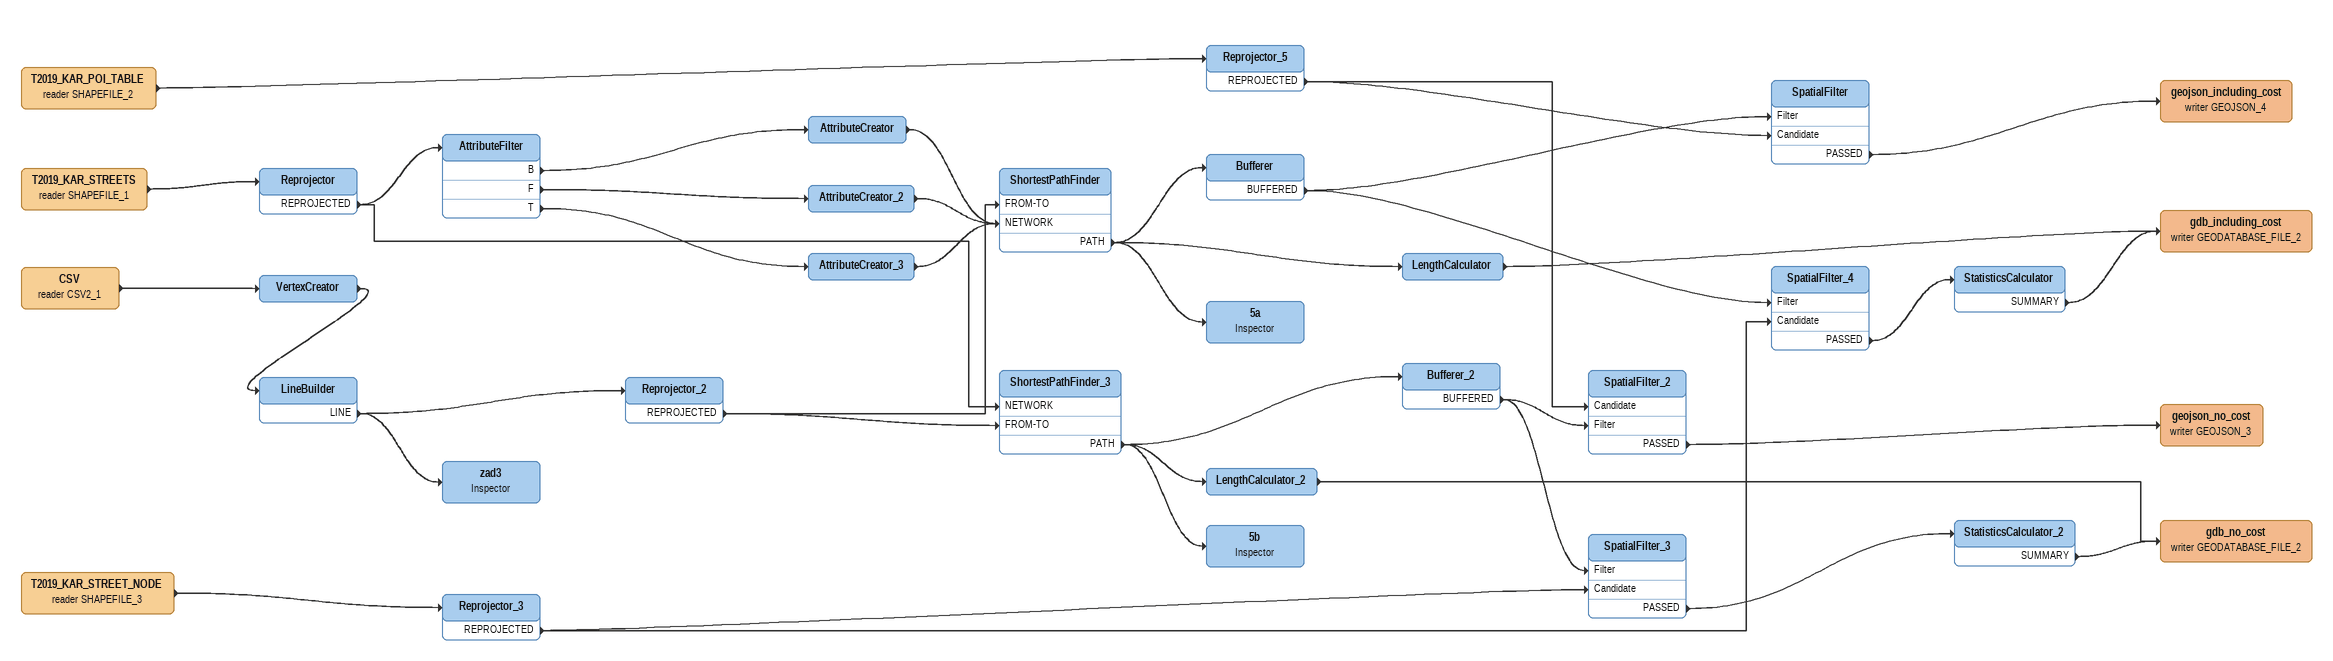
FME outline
T2019_KAR_POI_TABLE (reader SHAPEFILE_2)
    -> Reprojector_5
Reprojector_5
    REPROJECTED -> SpatialFilter [Candidate]
    REPROJECTED -> SpatialFilter_2 [Candidate]
T2019_KAR_STREETS (reader SHAPEFILE_1)
    -> Reprojector
Reprojector
    REPROJECTED -> AttributeFilter
    REPROJECTED -> ShortestPathFinder_3 [NETWORK]
AttributeFilter
    B -> AttributeCreator
    F -> AttributeCreator_2
    T -> AttributeCreator_3
AttributeCreator
    -> ShortestPathFinder [NETWORK]
AttributeCreator_2
    -> ShortestPathFinder [NETWORK]
AttributeCreator_3
    -> ShortestPathFinder [NETWORK]
CSV (reader CSV2_1)
    -> VertexCreator
VertexCreator
    -> LineBuilder
LineBuilder
    LINE -> Reprojector_2
    LINE -> zad3
Reprojector_2
    REPROJECTED -> ShortestPathFinder [FROM-TO]
    REPROJECTED -> ShortestPathFinder_3 [FROM-TO]
ShortestPathFinder
    PATH -> Bufferer
    PATH -> LengthCalculator
    PATH -> 5a
Bufferer
    BUFFERED -> SpatialFilter [Filter]
    BUFFERED -> SpatialFilter_4 [Filter]
SpatialFilter
    PASSED -> geojson_including_cost (writer GEOJSON_4)
geojson_including_cost (writer GEOJSON_4)
LengthCalculator
    -> gdb_including_cost (writer GEODATABASE_FILE_2)
5a: Inspector
ShortestPathFinder_3
    PATH -> Bufferer_2
    PATH -> LengthCalculator_2
    PATH -> 5b
Bufferer_2
    BUFFERED -> SpatialFilter_2 [Filter]
    BUFFERED -> SpatialFilter_3 [Filter]
SpatialFilter_2
    PASSED -> geojson_no_cost (writer GEOJSON_3)
geojson_no_cost (writer GEOJSON_3)
LengthCalculator_2
    -> gdb_no_cost (writer GEODATABASE_FILE_2)
5b: Inspector
zad3: Inspector
T2019_KAR_STREET_NODE (reader SHAPEFILE_3)
    -> Reprojector_3
Reprojector_3
    REPROJECTED -> SpatialFilter_3 [Candidate]
    REPROJECTED -> SpatialFilter_4 [Candidate]
SpatialFilter_4
    PASSED -> StatisticsCalculator
StatisticsCalculator
    SUMMARY -> gdb_including_cost (writer GEODATABASE_FILE_2)
gdb_including_cost (writer GEODATABASE_FILE_2)
SpatialFilter_3
    PASSED -> StatisticsCalculator_2
StatisticsCalculator_2
    SUMMARY -> gdb_no_cost (writer GEODATABASE_FILE_2)
gdb_no_cost (writer GEODATABASE_FILE_2)
